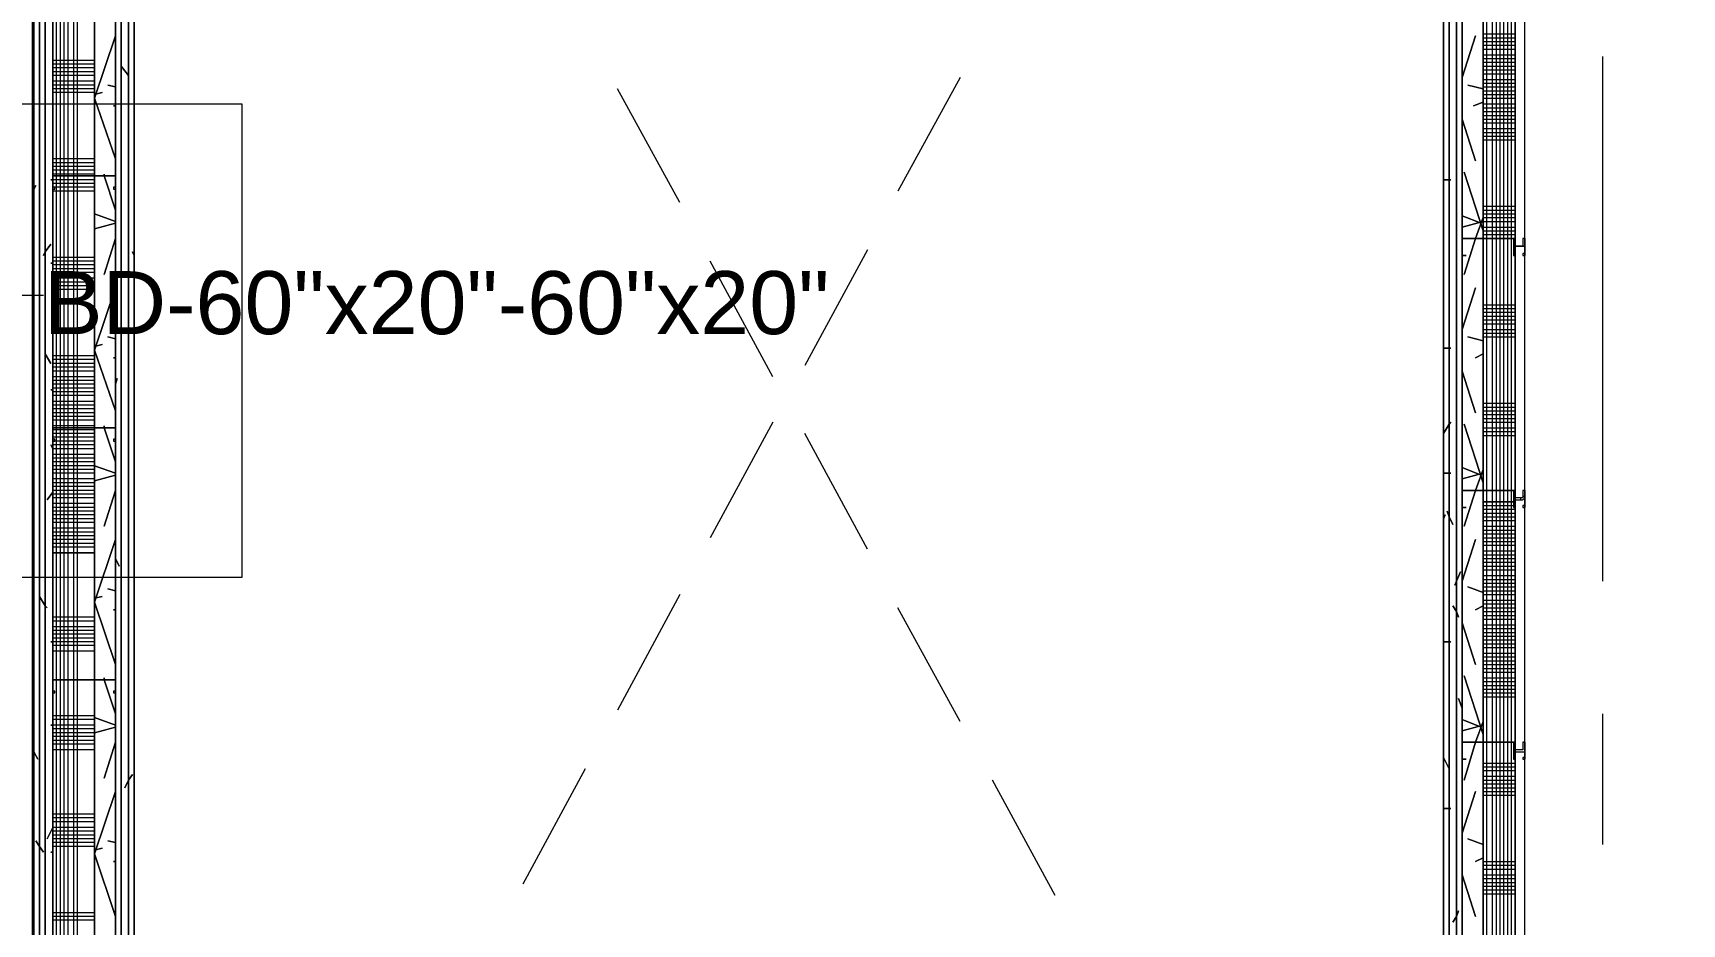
# Model space of a CAD drawing. Header units: metres. Extents: x 98 to 337, y -7 to 53.
# Drawn here: x 131.726 to 135.714, y 28.86 to 31.016 of the extents above; entities that cross this region are included whole.
import ezdxf

# ---------------------------------------------------------------- set-up
doc = ezdxf.new("R2010")
doc.units = ezdxf.units.M
doc.layers.add('PDF_Geometry', color=7, linetype='Continuous', lineweight=0, true_color=0xaaaaaa)
doc.layers.add('PDF_Text', color=7, linetype='Continuous', lineweight=0)
doc.styles.add('PDF Helvetica', font='')
doc.styles.get('PDF Helvetica').set_extended_font_data('Helvetica')

msp = doc.modelspace()

# ---------------------------------------------------------------- linework, layer by layer
at = {"layer": 'PDF_Geometry', "lineweight": 0}
for points in [[(135.334, 35.6045), (131.7282, 35.6045), (131.7236, 35.6045), (131.7282, 35.6045), (131.7282, 35.5861), (131.7282, 35.357), (131.7282, 26.9084), (131.7282, 26.8947), (131.7282, 26.8809), (131.7282, 26.8626)], [(135.334, 35.5861), (131.7419, 35.5861), (131.7419, 35.5724), (131.7419, 35.357), (131.7419, 26.9084), (131.7419, 26.8947), (131.7419, 26.8809)], [(135.137, 35.357), (135.137, 27.11), (133.231, 27.11), (133.231, 26.8626), (133.9687, 26.8626), (133.9687, 25.5843), (133.9687, 25.401), (138.5228, 25.401), (138.5228, 25.5843), (138.5228, 35.6045)], [(135.334, 35.5724), (131.7557, 35.5724), (131.7557, 35.5541), (131.7557, 35.357), (131.7557, 26.9084)], [(131.774, 35.5266), (131.774, 26.9084), (131.774, 26.8947), (131.7557, 26.8947), (131.7557, 26.9084), (131.7557, 35.5541)], [(131.8748, 33.7214), (131.8748, 34.3308), (131.8748, 34.9401), (131.8748, 35.4533), (131.774, 35.4533), (131.774, 26.9084), (131.8748, 26.9084), (132.6995, 26.9084), (133.231, 26.9084), (132.6995, 26.9084), (132.6995, 26.8947)], [(131.9252, 35.4029), (131.9252, 26.9588), (131.8748, 26.9588), (131.8748, 27.6232), (131.8748, 28.2325), (131.8748, 28.8419), (131.8748, 29.4512), (131.8748, 30.0607), (131.8748, 30.67), (131.8748, 31.2793)], [(135.169, 35.3892), (135.169, 27.078), (135.1828, 27.078), (135.1828, 27.4307), (135.1828, 27.0642), (135.2332, 27.0642), (135.2332, 27.472), (135.2332, 28.0813), (135.2332, 28.6907), (135.2332, 29.3), (135.2332, 29.9094), (135.2332, 30.5188), (135.2332, 31.1281)], [(135.3111, 35.4029), (135.3111, 26.9084), (135.334, 26.9084), (135.3111, 26.9084), (135.2836, 26.9084), (135.2057, 26.9084), (135.2057, 26.8626)], [(135.2332, 31.1281), (135.2332, 30.5188), (135.2332, 29.9094), (135.2332, 29.3), (135.2332, 28.6907), (135.2332, 28.0813), (135.2332, 27.472), (135.2332, 26.9588), (135.3111, 26.9588), (135.3111, 35.4029)], [(135.3111, 35.357), (135.3111, 27.11), (135.3111, 26.9588), (135.3111, 26.9084), (135.334, 26.9084), (135.334, 35.4074)], [(131.3983, 25.401), (131.774, 25.401), (132.6766, 25.401), (132.6766, 25.5247), (131.8519, 25.5247), (131.8519, 26.8626), (131.971, 26.8626), (132.6995, 26.8626), (132.6995, 27.11), (131.971, 27.11), (131.971, 35.357)], [(131.774, 26.9084), (131.774, 35.357)], [(133.987, 25.5843), (133.9687, 25.5843), (133.9687, 26.8626), (133.9687, 25.5843), (133.9641, 25.5843), (133.9641, 26.8626), (133.9641, 25.5843), (133.9687, 25.5843), (133.9595, 25.5843), (133.9641, 25.5843), (133.9595, 25.5843), (133.9687, 25.5843), (133.9687, 26.8626), (131.8519, 26.8626), (133.9687, 26.8626), (133.231, 26.8626), (133.231, 27.11), (135.137, 27.11), (135.137, 35.357)], [(133.987, 26.8626), (133.987, 25.5843), (134.0008, 25.5843), (134.0008, 26.8626), (134.0008, 26.8809), (134.0008, 26.8947), (134.0008, 26.9084), (133.231, 26.9084), (133.231, 26.9588), (133.231, 27.0642), (132.6995, 27.0642), (131.971, 27.0642), (131.939, 27.0642), (131.9252, 27.0642), (131.9252, 26.9588), (131.9252, 27.0642), (131.9252, 35.357)], [(132.6995, 27.078), (132.6995, 27.0642), (133.231, 27.0642), (133.231, 27.078), (132.6995, 27.078), (131.971, 27.078), (131.9573, 27.078), (131.939, 27.078), (131.939, 35.357)], [(135.169, 35.357), (135.169, 27.11), (135.169, 27.0917), (135.169, 27.078), (133.231, 27.078), (133.231, 27.0917), (132.6995, 27.0917), (131.971, 27.0917), (131.9573, 27.0917), (131.9573, 35.357)], [(133.231, 26.8626), (132.6995, 26.8626), (132.6995, 27.11), (131.971, 27.11), (131.971, 35.357)], [(131.971, 35.357), (131.971, 27.11), (131.971, 35.357)], [(135.1507, 35.357), (135.1507, 27.11), (135.1507, 27.0917), (133.231, 27.0917), (133.231, 27.11)], [(135.8884, 34.7523), (135.8884, 26.1433), (135.8884, 25.9783), (135.8884, 25.96), (138.3396, 25.96), (138.3396, 25.5843), (135.3065, 25.5843), (135.3065, 26.8626), (135.334, 26.8626), (135.334, 26.9084), (135.334, 27.11), (135.334, 35.357)], [(135.2332, 33.5656), (135.2332, 32.9563), (135.2332, 32.3469), (135.2332, 31.7375), (135.2332, 31.1281), (135.2332, 30.5188), (135.2332, 29.9094), (135.2332, 29.3), (135.2332, 28.6907), (135.2332, 28.0813), (135.2332, 27.472), (135.2332, 27.11), (135.2332, 27.0642), (135.2332, 26.9588), (135.3111, 26.9588), (135.2332, 26.9588), (135.1828, 26.9588), (134.1794, 26.9588), (133.7808, 26.9588), (134.1794, 26.9588), (135.1828, 26.9588), (135.2332, 26.9588), (135.2332, 27.0642), (133.231, 27.0642)], [(133.7808, 26.9588), (134.1794, 26.9588), (135.1828, 26.9588), (135.3111, 26.9588), (135.3111, 26.9084), (133.231, 26.9084), (133.231, 26.9588), (133.7762, 26.9588), (133.231, 26.9588), (132.6995, 26.9588), (132.5575, 26.9588), (131.971, 26.9588), (131.9252, 26.9588), (131.8748, 26.9588), (131.8748, 26.913), (131.8748, 26.9588), (131.8748, 27.6232), (131.8748, 28.2325), (131.8748, 28.8419), (131.8748, 29.4512), (131.8748, 30.0607), (131.8748, 30.67), (131.8748, 31.2793), (131.8748, 31.8887)], [(131.8748, 31.2793), (131.8748, 30.67), (131.8748, 30.0607), (131.8748, 29.4512), (131.8748, 28.8419), (131.8748, 28.2325), (131.8748, 27.6232), (131.8748, 26.913), (131.8748, 26.9588), (131.9252, 26.9588), (132.5575, 26.9588), (132.6995, 26.9588), (132.6995, 26.9084), (131.971, 26.9084), (131.8748, 26.9084), (131.8336, 26.9084)], [(135.1828, 31.0915), (135.1828, 30.5188)], [(135.2332, 31.0136), (135.3111, 31.0136)], [(135.2332, 31.0044), (135.3111, 31.0044)], [(135.2332, 30.9953), (135.3111, 30.9953)], [(135.2332, 30.9861), (135.3111, 30.9861)], [(135.2332, 30.977), (135.3111, 30.977)], [(135.2332, 30.9632), (135.3111, 30.9632)], [(135.2332, 30.954), (135.3111, 30.954)], [(135.5219, 30.9586), (135.5219, 29.6895)], [(131.8748, 30.9494), (131.774, 30.9494)], [(131.8748, 30.9403), (131.774, 30.9403)], [(131.8748, 30.9312), (131.774, 30.9312)], [(131.8748, 30.922), (131.774, 30.922)], [(131.8748, 30.9128), (131.774, 30.9128)], [(135.2332, 30.9449), (135.3111, 30.9449)], [(135.2332, 30.9358), (135.3111, 30.9358)], [(135.2332, 30.9266), (135.3111, 30.9266)], [(135.2332, 30.9174), (135.3111, 30.9174)], [(131.8748, 30.8991), (131.774, 30.8991)], [(131.8748, 30.8899), (131.774, 30.8899)], [(131.8748, 30.8808), (131.774, 30.8808)], [(131.8748, 30.8716), (131.774, 30.8716)], [(133.2905, 30.6059), (133.1394, 30.8808)], [(133.9687, 30.9082), (133.8175, 30.6333)], [(135.2332, 30.9036), (135.3111, 30.9036)], [(135.2332, 30.8945), (135.3111, 30.8945)], [(135.2332, 30.8854), (135.3111, 30.8854)], [(135.2332, 30.8762), (135.3111, 30.8762)], [(135.2332, 30.867), (135.3111, 30.867)], [(135.2332, 30.8578), (135.3111, 30.8578)], [(135.2332, 30.8441), (135.3111, 30.8441)], [(135.2332, 30.8349), (135.3111, 30.8349)], [(135.2332, 30.8257), (135.3111, 30.8257)], [(135.2332, 30.8166), (135.3111, 30.8166)], [(135.2332, 30.8074), (135.3111, 30.8074)], [(135.2332, 30.7983), (135.3111, 30.7983)], [(135.2332, 30.7846), (135.3111, 30.7846)], [(135.2332, 30.7754), (135.3111, 30.7754)], [(135.2332, 30.7662), (135.3111, 30.7662)], [(135.2332, 30.757), (135.3111, 30.757)], [(131.8748, 30.7112), (131.774, 30.7112)], [(131.8748, 30.7021), (131.774, 30.7021)], [(131.8748, 30.6929), (131.774, 30.6929)], [(131.8748, 30.6837), (131.774, 30.6837)], [(131.8748, 30.6745), (131.774, 30.6745)], [(131.8748, 30.6608), (131.774, 30.6608)], [(131.8748, 30.6517), (131.774, 30.6517)], [(131.8748, 30.6425), (131.774, 30.6425)], [(131.8748, 30.6333), (131.774, 30.6333)], [(135.2332, 30.5967), (135.3111, 30.5967)], [(135.2332, 30.5875), (135.3111, 30.5875)], [(135.2332, 30.5783), (135.3111, 30.5783)], [(135.2332, 30.5692), (135.3111, 30.5692)], [(135.2332, 30.56), (135.3111, 30.56)], [(135.2332, 30.5463), (135.3111, 30.5463)], [(135.2332, 30.5371), (135.3111, 30.5371)], [(135.2332, 30.528), (135.3111, 30.528)], [(131.8748, 30.473), (131.774, 30.473)], [(133.7441, 30.4913), (133.593, 30.2118)], [(135.1828, 30.4776), (135.1828, 29.9094)], [(135.3065, 30.4959), (135.3111, 30.4959)], [(131.8748, 30.4638), (131.774, 30.4638)], [(131.8748, 30.4546), (131.774, 30.4546)], [(131.8748, 30.4454), (131.774, 30.4454)], [(131.8748, 30.4363), (131.774, 30.4363)], [(133.515, 30.1843), (133.3639, 30.4638)], [(131.8748, 30.4226), (131.774, 30.4226)], [(131.8748, 30.4134), (131.774, 30.4134)], [(131.8748, 30.4042), (131.774, 30.4042)], [(131.8748, 30.3951), (131.774, 30.3951)], [(131.4808, 30.3814), (131.7511, 30.3814)], [(135.2332, 30.3584), (135.3111, 30.3584)], [(135.2332, 30.3492), (135.3111, 30.3492)], [(135.2332, 30.3401), (135.3111, 30.3401)], [(135.2332, 30.331), (135.3111, 30.331)], [(135.2332, 30.3218), (135.3111, 30.3218)], [(135.2332, 30.3126), (135.3111, 30.3126)], [(135.2332, 30.2989), (135.3111, 30.2989)], [(135.2332, 30.2897), (135.3111, 30.2897)], [(135.2332, 30.2805), (135.3111, 30.2805)], [(131.8748, 30.2348), (131.774, 30.2348)], [(131.8748, 30.2256), (131.774, 30.2256)], [(131.8748, 30.2164), (131.774, 30.2164)], [(131.8748, 30.2072), (131.774, 30.2072)], [(131.8748, 30.1981), (131.774, 30.1981)], [(131.8748, 30.1843), (131.774, 30.1843)], [(131.8748, 30.1751), (131.774, 30.1751)], [(131.8748, 30.166), (131.774, 30.166)], [(131.8748, 30.1569), (131.774, 30.1569)], [(131.8748, 30.1477), (131.774, 30.1477)], [(131.8748, 30.1385), (131.774, 30.1385)], [(131.8748, 30.1247), (131.774, 30.1247)], [(131.8748, 30.1156), (131.774, 30.1156)], [(135.2332, 30.1202), (135.3111, 30.1202)], [(131.8748, 30.1065), (131.774, 30.1065)], [(131.8748, 30.0973), (131.774, 30.0973)], [(131.8748, 30.0881), (131.774, 30.0881)], [(131.8748, 30.0789), (131.774, 30.0789)], [(133.515, 30.0743), (133.3639, 29.7949)], [(135.2332, 30.111), (135.3111, 30.111)], [(135.2332, 30.1019), (135.3111, 30.1019)], [(135.2332, 30.0927), (135.3111, 30.0927)], [(135.2332, 30.0835), (135.3111, 30.0835)], [(135.2332, 30.0743), (135.3111, 30.0743)], [(131.8748, 30.0652), (131.774, 30.0652)], [(131.8748, 30.0561), (131.774, 30.0561)], [(131.8748, 30.0469), (131.774, 30.0469)], [(131.8748, 30.0377), (131.774, 30.0377)], [(133.7441, 29.7674), (133.593, 30.0469)], [(135.2332, 30.0607), (135.3111, 30.0607)], [(135.2332, 30.0515), (135.3111, 30.0515)], [(135.2332, 30.0423), (135.3111, 30.0423)], [(131.8748, 30.0285), (131.774, 30.0285)], [(131.8748, 30.0194), (131.774, 30.0194)], [(131.8748, 30.0102), (131.774, 30.0102)], [(131.8748, 29.9965), (131.774, 29.9965)], [(131.8748, 29.9873), (131.774, 29.9873)], [(131.8748, 29.9781), (131.774, 29.9781)], [(131.8748, 29.969), (131.774, 29.969)], [(131.8748, 29.9599), (131.774, 29.9599)], [(131.8748, 29.9507), (131.774, 29.9507)], [(131.8748, 29.9369), (131.774, 29.9369)], [(131.8748, 29.9278), (131.774, 29.9278)], [(131.8748, 29.9186), (131.774, 29.9186)], [(131.8748, 29.9094), (131.774, 29.9094)], [(131.8748, 29.9002), (131.774, 29.9002)], [(131.8748, 29.8911), (131.774, 29.8911)], [(131.8748, 29.8774), (131.774, 29.8774)], [(135.2332, 29.8728), (135.3111, 29.8728)], [(135.3065, 29.8728), (135.3111, 29.8728)], [(135.3248, 29.8865), (135.3248, 29.8911)], [(135.3294, 29.8956), (135.334, 29.8956)], [(131.8748, 29.8682), (131.774, 29.8682)], [(131.8748, 29.859), (131.774, 29.859)], [(131.8748, 29.8498), (131.774, 29.8498)], [(131.8748, 29.8407), (131.774, 29.8407)], [(135.1828, 29.8682), (135.1828, 29.3)], [(135.2332, 29.8636), (135.3111, 29.8636)], [(135.2332, 29.8544), (135.3111, 29.8544)], [(135.2332, 29.8453), (135.3111, 29.8453)], [(135.2332, 29.8361), (135.3111, 29.8361)], [(131.8748, 29.8316), (131.774, 29.8316)], [(131.8748, 29.8178), (131.774, 29.8178)], [(131.8748, 29.8086), (131.774, 29.8086)], [(131.8748, 29.7994), (131.774, 29.7994)], [(135.2332, 29.8224), (135.3111, 29.8224)], [(135.2332, 29.8132), (135.3111, 29.8132)], [(135.2332, 29.804), (135.3111, 29.804)], [(135.2332, 29.7949), (135.3111, 29.7949)], [(131.8748, 29.7903), (131.774, 29.7903)], [(131.8748, 29.7812), (131.774, 29.7812)], [(131.8748, 29.772), (131.774, 29.772)], [(135.2332, 29.7857), (135.3111, 29.7857)], [(135.2332, 29.7766), (135.3111, 29.7766)], [(135.2332, 29.7628), (135.3111, 29.7628)], [(135.2332, 29.7536), (135.3111, 29.7536)], [(135.2332, 29.7445), (135.3111, 29.7445)], [(135.2332, 29.7353), (135.3111, 29.7353)], [(135.2332, 29.7261), (135.3111, 29.7261)], [(135.2332, 29.717), (135.3111, 29.717)], [(135.2332, 29.7032), (135.3111, 29.7032)], [(135.2332, 29.6941), (135.3111, 29.6941)], [(135.2332, 29.685), (135.3111, 29.685)], [(135.2332, 29.6758), (135.3111, 29.6758)], [(133.2905, 29.6574), (133.1394, 29.378)], [(135.2332, 29.6666), (135.3111, 29.6666)], [(135.2332, 29.6574), (135.3111, 29.6574)], [(135.2332, 29.6437), (135.3111, 29.6437)], [(135.2332, 29.6345), (135.3111, 29.6345)], [(131.8748, 29.6025), (131.774, 29.6025)], [(133.9687, 29.3504), (133.8175, 29.6253)], [(135.2332, 29.6253), (135.3111, 29.6253)], [(135.2332, 29.6162), (135.3111, 29.6162)], [(135.2332, 29.607), (135.3111, 29.607)], [(135.2332, 29.5979), (135.3111, 29.5979)], [(131.8748, 29.5933), (131.774, 29.5933)], [(131.8748, 29.5795), (131.774, 29.5795)], [(131.8748, 29.5704), (131.774, 29.5704)], [(131.8748, 29.5612), (131.774, 29.5612)], [(135.2332, 29.5841), (135.3111, 29.5841)], [(135.2332, 29.5749), (135.3111, 29.5749)], [(135.2332, 29.5658), (135.3111, 29.5658)], [(135.2332, 29.5567), (135.3111, 29.5567)], [(131.8748, 29.5521), (131.774, 29.5521)], [(131.8748, 29.5429), (131.774, 29.5429)], [(131.8748, 29.5337), (131.774, 29.5337)], [(131.8748, 29.52), (131.774, 29.52)], [(135.2332, 29.5475), (135.3111, 29.5475)], [(135.2332, 29.5383), (135.3111, 29.5383)], [(135.2332, 29.5291), (135.3111, 29.5291)], [(135.2332, 29.5154), (135.3111, 29.5154)], [(135.2332, 29.5063), (135.3111, 29.5063)], [(135.2332, 29.4971), (135.3111, 29.4971)], [(135.2332, 29.4879), (135.3111, 29.4879)], [(135.2332, 29.4787), (135.3111, 29.4787)], [(131.8702, 29.4512), (131.8748, 29.4512)], [(135.2332, 29.4696), (135.3111, 29.4696)], [(135.2332, 29.4558), (135.3111, 29.4558)], [(135.2332, 29.4467), (135.3111, 29.4467)], [(135.2332, 29.4375), (135.3111, 29.4375)], [(135.2332, 29.4283), (135.3111, 29.4283)], [(135.2332, 29.4192), (135.3111, 29.4192)], [(135.2332, 29.4101), (135.3111, 29.4101)], [(131.8748, 29.3642), (131.774, 29.3642)], [(131.8748, 29.355), (131.774, 29.355)], [(135.5219, 29.3688), (135.5219, 29.0527)], [(131.8748, 29.3413), (131.774, 29.3413)], [(131.8748, 29.3321), (131.774, 29.3321)], [(131.8748, 29.323), (131.774, 29.323)], [(131.8748, 29.3138), (131.774, 29.3138)], [(131.8748, 29.3046), (131.774, 29.3046)], [(131.8748, 29.2954), (131.774, 29.2954)], [(131.8748, 29.2818), (131.774, 29.2818)], [(133.0615, 29.2359), (132.9103, 28.9565)], [(135.1828, 29.2588), (135.1828, 28.6907)], [(135.2332, 29.2496), (135.3111, 29.2496)], [(135.2332, 29.2405), (135.3111, 29.2405)], [(134.1978, 28.9289), (134.0465, 29.2084)], [(135.2332, 29.2314), (135.3111, 29.2314)], [(135.2332, 29.2176), (135.3111, 29.2176)], [(135.2332, 29.2084), (135.3111, 29.2084)], [(135.2332, 29.1992), (135.3111, 29.1992)], [(135.2332, 29.1901), (135.3111, 29.1901)], [(135.2332, 29.1809), (135.3111, 29.1809)], [(135.2332, 29.1718), (135.3111, 29.1718)], [(131.8748, 29.126), (131.774, 29.126)], [(131.8748, 29.1168), (131.774, 29.1168)], [(131.8748, 29.1076), (131.774, 29.1076)], [(131.8748, 29.0939), (131.774, 29.0939)], [(131.8748, 29.0847), (131.774, 29.0847)], [(131.8748, 29.0755), (131.774, 29.0755)], [(131.8748, 29.0664), (131.774, 29.0664)], [(131.8748, 29.0572), (131.774, 29.0572)], [(131.8748, 29.0481), (131.774, 29.0481)], [(135.2332, 29.0114), (135.3111, 29.0114)], [(135.2332, 29.0023), (135.3111, 29.0023)], [(135.2332, 28.9931), (135.3111, 28.9931)], [(135.2332, 28.9793), (135.3111, 28.9793)], [(135.2332, 28.9702), (135.3111, 28.9702)], [(135.2332, 28.961), (135.3111, 28.961)], [(135.2332, 28.9519), (135.3111, 28.9519)], [(135.2332, 28.9427), (135.3111, 28.9427)], [(135.2332, 28.9335), (135.3111, 28.9335)], [(131.8748, 28.8877), (131.774, 28.8877)], [(131.8748, 28.8785), (131.774, 28.8785)], [(131.8748, 28.8694), (131.774, 28.8694)]]:
    msp.add_lwpolyline(points, dxfattribs=at)
for points in [[(131.7236, 35.6045), (131.7236, 26.8626), (131.7282, 26.8626), (131.7282, 35.6045)], [(131.7282, 35.5861), (131.7282, 26.8626), (131.7419, 26.8626), (131.7419, 35.5861)], [(131.7557, 26.8809), (131.7557, 26.9084), (131.7557, 35.5724), (131.7419, 35.5724), (131.7419, 26.8809)], [(131.939, 27.0642), (131.939, 35.3892), (131.9252, 35.3892), (131.9252, 27.0642)], [(131.9573, 27.078), (131.9573, 35.3708), (131.939, 35.3708), (131.939, 27.078)], [(131.971, 27.0917), (131.971, 35.357), (131.9573, 35.357), (131.9573, 27.0917)], [(135.137, 35.357), (135.137, 27.11), (135.137, 35.357), (135.137, 27.11), (135.1507, 27.11), (135.1507, 35.357)], [(135.1507, 35.3708), (135.1507, 27.0917), (135.169, 27.0917), (135.169, 35.3708)], [(135.1828, 31.0915), (135.1828, 30.5188)], [(131.9252, 31.009), (131.8748, 30.8578), (131.9252, 30.7112), (131.8748, 30.8578)], [(135.2149, 31.009), (135.1828, 30.9082)], [(131.939, 30.9403), (131.939, 30.9358), (131.9573, 30.9128), (131.939, 30.9358)], [(131.8932, 30.8716), (131.8748, 30.867)], [(131.9069, 30.8899), (131.9252, 30.8854)], [(135.1966, 30.8899), (135.2332, 30.8808)], [(129.1771, 30.8444), (132.2314, 30.8444), (132.2314, 29.6986), (129.1771, 29.6986)], [(131.9252, 30.8395), (131.9206, 30.8395)], [(135.2332, 30.8487), (135.2103, 30.8395)], [(135.1828, 30.8074), (135.2149, 30.7067)], [(131.8978, 30.6745), (131.8978, 30.67), (131.9252, 30.5875), (131.8978, 30.67)], [(135.1874, 30.6791), (135.2332, 30.5371)], [(131.7282, 30.6379), (131.7328, 30.6471)], [(131.774, 30.6608), (131.7694, 30.6608)], [(131.9252, 30.6379), (131.9252, 30.67), (131.774, 30.67), (131.774, 30.6379), (131.7786, 30.6379), (131.7786, 30.6425), (131.774, 30.6425), (131.774, 30.67), (131.9252, 30.67), (131.9252, 30.6425), (131.9206, 30.6425), (131.9206, 30.6379)], [(135.1553, 30.6608), (135.1507, 30.6608), (135.137, 30.6608), (135.1507, 30.6608)], [(131.8748, 30.5783), (131.9252, 30.56)], [(131.9252, 30.5554), (131.8748, 30.5417)], [(135.1828, 30.5738), (135.2286, 30.5554)], [(135.2332, 30.56), (135.1828, 30.5463)], [(135.2332, 30.5692), (135.2149, 30.5188), (135.1874, 30.4318), (135.2149, 30.5188)], [(131.9252, 30.5188), (131.8978, 30.4318)], [(135.3111, 30.4776), (135.3111, 30.5005), (135.3294, 30.5005), (135.334, 30.5005), (135.334, 30.5188), (135.334, 30.4776), (135.334, 30.4821), (135.3294, 30.4821), (135.3294, 30.4776), (135.334, 30.4776), (135.334, 30.5188), (135.3294, 30.5188), (135.3294, 30.5005), (135.3111, 30.5005), (135.3111, 30.5188), (135.3065, 30.5188), (135.1828, 30.5188), (135.1828, 30.4776), (135.192, 30.4776), (135.1828, 30.4776), (135.1828, 30.5188), (135.3065, 30.5188), (135.3065, 30.4776)], [(131.7557, 30.4867), (131.7694, 30.5051), (131.7557, 30.4867), (131.7511, 30.4776)], [(131.9664, 30.4867), (131.971, 30.4776)], [(135.1828, 30.4776), (135.1828, 29.9094)], [(131.774, 30.4592), (131.7694, 30.4592)], [(131.9252, 30.3996), (131.8748, 30.2485), (131.9252, 30.1019), (131.8748, 30.2485)], [(135.2149, 30.3996), (135.1828, 30.2989)], [(131.9069, 30.2805), (131.9252, 30.2759)], [(135.1966, 30.2805), (135.2332, 30.2714)], [(131.7557, 30.2393), (131.7694, 30.2164), (131.7557, 30.2393), (131.7557, 30.2439)], [(131.8932, 30.2622), (131.8748, 30.2576)], [(135.1553, 30.253), (135.1507, 30.253), (135.137, 30.253), (135.1507, 30.253)], [(135.2332, 30.2393), (135.2149, 30.2302)], [(131.9252, 30.2302), (131.9206, 30.2302)], [(135.1828, 30.1981), (135.2149, 30.0973)], [(131.774, 30.1523), (131.7694, 30.1523)], [(131.9252, 30.166), (131.9298, 30.1797)], [(135.1507, 30.0698), (135.1553, 30.0743), (135.1507, 30.0698), (135.137, 30.0469)], [(131.9252, 30.0285), (131.9252, 30.0607), (131.774, 30.0607), (131.774, 30.0285), (131.7786, 30.0285), (131.7786, 30.0331), (131.774, 30.0331), (131.774, 30.0607), (131.9252, 30.0607), (131.9252, 30.0331), (131.9206, 30.0331), (131.9206, 30.0285)], [(131.8978, 30.0652), (131.8978, 30.0607), (131.9252, 29.9781), (131.8978, 30.0607)], [(135.1874, 30.0698), (135.2332, 29.9278)], [(131.7694, 30.0194), (131.774, 30.0102)], [(135.1828, 29.9965), (135.1828, 29.9919)], [(131.8748, 29.969), (131.9252, 29.9507)], [(135.1828, 29.9644), (135.2286, 29.9461)], [(135.2332, 29.9599), (135.2149, 29.9094), (135.1874, 29.8224), (135.2149, 29.9094)], [(131.9252, 29.9461), (131.8748, 29.9323)], [(135.1553, 29.9507), (135.1507, 29.9507), (135.137, 29.9507), (135.1507, 29.9507)], [(135.2332, 29.9507), (135.1828, 29.9369)], [(131.7603, 29.8865), (131.774, 29.9048)], [(131.9252, 29.9094), (131.8978, 29.8224)], [(135.3111, 29.8682), (135.3111, 29.8865), (135.3294, 29.8865), (135.334, 29.8911), (135.334, 29.9094), (135.334, 29.8682), (135.334, 29.8728), (135.3294, 29.8728), (135.3294, 29.8682), (135.334, 29.8682), (135.334, 29.9094), (135.3294, 29.9094), (135.3294, 29.8911), (135.3111, 29.8911), (135.3111, 29.9094), (135.3065, 29.9094), (135.1828, 29.9094), (135.1828, 29.8682), (135.192, 29.8682), (135.1828, 29.8682), (135.1828, 29.9094), (135.3065, 29.9094), (135.3065, 29.8682)], [(135.3065, 29.8819), (135.2332, 29.8819)], [(135.137, 29.8407), (135.1416, 29.8498)], [(135.1507, 29.8453), (135.1599, 29.827), (135.1507, 29.8453), (135.1461, 29.859)], [(135.1828, 29.8682), (135.1828, 29.3)], [(131.774, 29.7582), (131.8748, 29.7582)], [(131.9252, 29.7903), (131.8748, 29.6391), (131.9252, 29.4879), (131.8748, 29.6391)], [(135.2149, 29.7903), (135.1828, 29.6895)], [(131.9252, 29.7445), (131.9344, 29.7261)], [(135.1645, 29.6804), (135.169, 29.6895), (135.1782, 29.7124), (135.169, 29.6895)], [(135.1966, 29.6758), (135.2332, 29.662)], [(131.7557, 29.6299), (131.7603, 29.6253), (131.7557, 29.6299), (131.7419, 29.6529)], [(131.8932, 29.6529), (131.8748, 29.6483)], [(131.9069, 29.6712), (131.9252, 29.6666)], [(131.9252, 29.6207), (131.9206, 29.6207)], [(135.1599, 29.6299), (135.169, 29.6162), (135.1736, 29.6025), (135.169, 29.6162)], [(135.2332, 29.6299), (135.2149, 29.6207)], [(135.1828, 29.5887), (135.2149, 29.4879)], [(131.774, 29.5429), (131.7694, 29.5429)], [(135.1553, 29.5429), (135.1507, 29.5429), (135.137, 29.5429), (135.1507, 29.5429)], [(131.9252, 29.4192), (131.9252, 29.4512), (131.774, 29.4512), (131.774, 29.4192), (131.7786, 29.4192), (131.7786, 29.4238), (131.774, 29.4238), (131.774, 29.4512), (131.9252, 29.4512), (131.9252, 29.4238), (131.9206, 29.4238), (131.9206, 29.4192)], [(131.8978, 29.4558), (131.8978, 29.4512), (131.9252, 29.3688), (131.8978, 29.4512)], [(135.1874, 29.4604), (135.2332, 29.3184)], [(135.1736, 29.4055), (135.1828, 29.3825)], [(131.8748, 29.3596), (131.9252, 29.3413)], [(131.9252, 29.355), (131.9252, 29.3596)], [(135.1828, 29.355), (135.2286, 29.3367)], [(131.774, 29.3413), (131.7694, 29.3413)], [(131.9252, 29.3367), (131.8748, 29.323)], [(135.2332, 29.3413), (135.1828, 29.3276)], [(135.2332, 29.3504), (135.2149, 29.3), (135.1874, 29.2084), (135.2149, 29.3)], [(131.7282, 29.2772), (131.7374, 29.2588)], [(131.9252, 29.3), (131.8978, 29.213)], [(135.3111, 29.2588), (135.3111, 29.2772), (135.3294, 29.2772), (135.334, 29.2772), (135.334, 29.2818), (135.334, 29.2954), (135.334, 29.3), (135.334, 29.2954), (135.334, 29.2588), (135.334, 29.2634), (135.3294, 29.2634), (135.3294, 29.2588), (135.334, 29.2588), (135.334, 29.3), (135.3294, 29.3), (135.3294, 29.2818), (135.3111, 29.2818), (135.3111, 29.3), (135.3065, 29.3), (135.1828, 29.3), (135.1828, 29.2588), (135.192, 29.2588), (135.1828, 29.2588), (135.1828, 29.3), (135.3065, 29.3), (135.3065, 29.2588)], [(135.137, 29.2634), (135.1507, 29.2359)], [(135.1828, 29.2588), (135.1828, 28.6907)], [(131.9481, 29.1901), (131.9573, 29.2084), (131.9664, 29.2222), (131.9573, 29.2084)], [(131.9252, 29.1809), (131.8748, 29.0297), (131.9252, 28.8785), (131.8748, 29.0297)], [(135.2149, 29.1809), (135.1828, 29.0801)], [(135.1553, 29.1397), (135.1507, 29.1397), (135.137, 29.1397), (135.1507, 29.1397)], [(131.7603, 29.0664), (131.774, 29.0939)], [(131.7328, 29.0618), (131.7419, 29.0481), (131.7511, 29.0343), (131.7419, 29.0481)], [(131.8932, 29.0435), (131.8748, 29.0389)], [(131.9069, 29.0618), (131.9252, 29.0572)], [(135.1966, 29.0664), (135.2332, 29.0527)], [(131.774, 29.0343), (131.7694, 29.0343)], [(131.9252, 29.0114), (131.9206, 29.0114)], [(135.137, 29.0251), (135.137, 29.0297)], [(135.2332, 29.0205), (135.2149, 29.0114)], [(135.1828, 28.9793), (135.2149, 28.8785)], [(135.1599, 28.8648), (135.169, 28.8785), (135.1736, 28.8923), (135.169, 28.8785)]]:
    msp.add_lwpolyline(points, close=True, dxfattribs=at)
at = {"layer": 'PDF_Geometry', "color": 254, "lineweight": 0, "true_color": 0xd4d4d4}
for points in [[(135.2424, 26.9588), (135.2424, 28.1867), (135.2424, 35.4533), (135.2424, 35.5541)], [(135.2561, 26.9588), (135.2561, 28.1867), (135.2561, 35.4533), (135.2561, 35.5541), (135.2561, 35.4533)], [(135.2652, 26.9588), (135.2652, 27.472), (135.2652, 28.0813), (135.2652, 28.1867), (135.2652, 28.6907), (135.2652, 29.3), (135.2652, 29.9094), (135.2652, 30.5188), (135.2652, 31.1281), (135.2652, 31.7375), (135.2652, 32.3469), (135.2652, 32.9563), (135.2652, 33.5656)], [(135.2744, 26.9588), (135.2744, 27.472), (135.2744, 28.0813), (135.2744, 28.1867), (135.2744, 28.6907), (135.2744, 29.3), (135.2744, 29.9094), (135.2744, 30.5188), (135.2744, 31.1281), (135.2744, 31.7375), (135.2744, 32.3469), (135.2744, 32.9563), (135.2744, 33.5656)], [(135.2836, 26.9588), (135.2836, 27.472), (135.2836, 28.0813), (135.2836, 28.1867), (135.2836, 28.6907), (135.2836, 29.3), (135.2836, 29.9094), (135.2836, 30.5188), (135.2836, 31.1281), (135.2836, 31.7375), (135.2836, 32.3469), (135.2836, 32.9563), (135.2836, 33.5656)], [(135.2928, 26.9588), (135.2928, 27.472), (135.2928, 28.0813), (135.2928, 28.1867), (135.2928, 28.6907), (135.2928, 29.3), (135.2928, 29.9094), (135.2928, 30.5188), (135.2928, 31.1281), (135.2928, 31.7375), (135.2928, 32.3469), (135.2928, 32.9563), (135.2928, 33.5656)], [(135.3019, 26.9588), (135.3019, 27.472), (135.3019, 28.0813), (135.3019, 28.1867), (135.3019, 28.6907), (135.3019, 29.3), (135.3019, 29.9094), (135.3019, 30.5188), (135.3019, 31.1281), (135.3019, 31.7375), (135.3019, 32.3469), (135.3019, 32.9563), (135.3019, 33.5656)], [(131.7832, 26.913), (131.7832, 27.6232), (131.7832, 28.1867), (131.7832, 28.2325), (131.7832, 28.8419), (131.7832, 29.4512), (131.7832, 30.0607), (131.7832, 30.67), (131.7832, 31.2793), (131.7832, 31.8887)], [(131.7924, 26.913), (131.7924, 27.6232), (131.7924, 28.1867), (131.7924, 28.2325), (131.7924, 28.8419), (131.7924, 29.4512), (131.7924, 30.0607), (131.7924, 30.67), (131.7924, 31.2793), (131.7924, 31.8887)], [(131.8016, 26.913), (131.8016, 27.6232), (131.8016, 28.1867), (131.8016, 28.2325), (131.8016, 28.8419), (131.8016, 29.4512), (131.8016, 30.0607), (131.8016, 30.67), (131.8016, 31.2793), (131.8016, 31.8887)], [(131.8107, 26.913), (131.8107, 27.6232), (131.8107, 28.1867), (131.8107, 28.2325), (131.8107, 28.8419), (131.8107, 29.4512), (131.8107, 30.0607), (131.8107, 30.67), (131.8107, 31.2793), (131.8107, 31.8887)], [(131.8244, 26.913), (131.8244, 27.6232), (131.8244, 28.1867), (131.8244, 28.2325), (131.8244, 28.8419), (131.8244, 29.4512), (131.8244, 30.0607), (131.8244, 30.67), (131.8244, 31.2793), (131.8244, 31.8887)], [(131.8336, 26.913), (131.8336, 27.6232), (131.8336, 28.1867), (131.8336, 28.2325), (131.8336, 28.8419), (131.8336, 29.4512), (131.8336, 30.0607), (131.8336, 30.67), (131.8336, 31.2793), (131.8336, 31.8887)]]:
    msp.add_lwpolyline(points, dxfattribs=at)

# ---------------------------------------------------------------- texts
at = {"layer": 'PDF_Text', "lineweight": 0, "insert": (131.7523, 30.3624), "char_height": 0.152415, "attachment_point": 4, "style": 'PDF Helvetica'}
msp.add_mtext('BD-60"x20"-60"x20"', dxfattribs=at)

doc.saveas('drawing.dxf')
